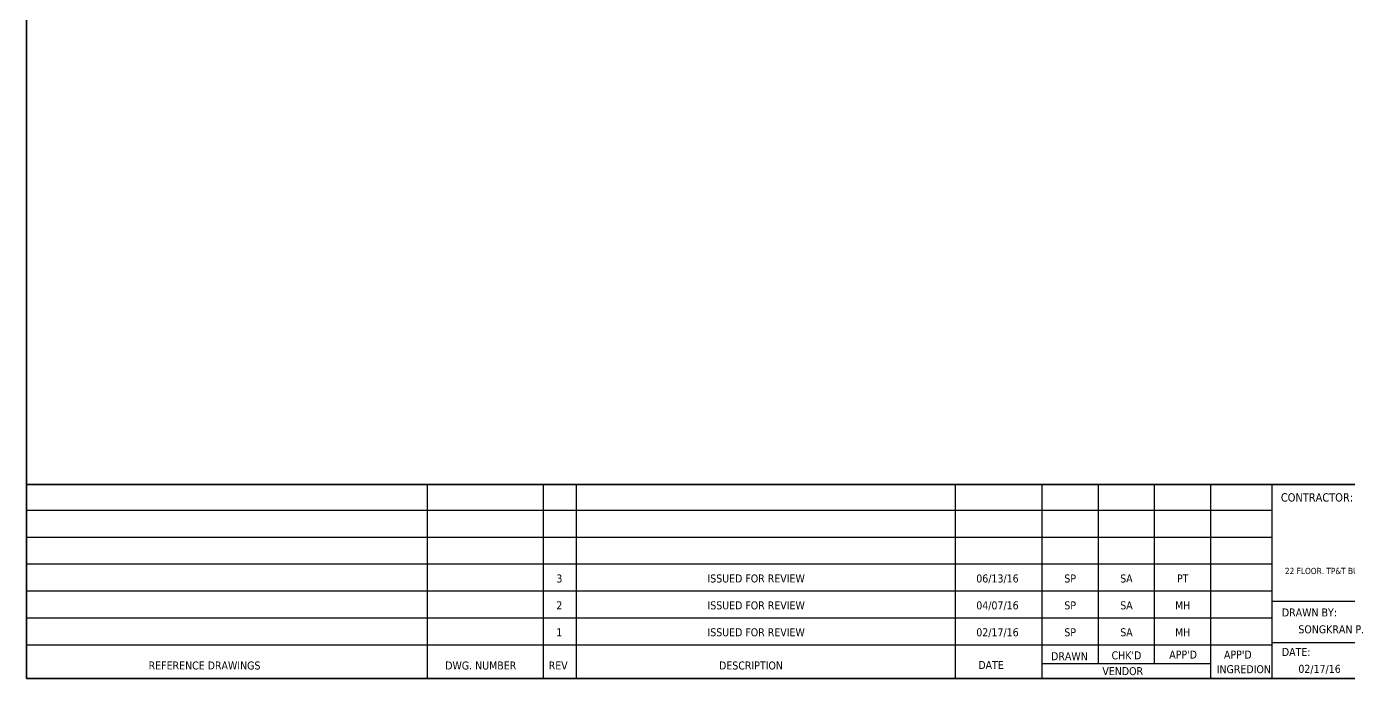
# Model space of a CAD drawing. Header units: millimetres. Extents: x 0 to 1792788, y -13 to 262234.
# Drawn here: x 1018072 to 1067915, y 184506 to 209094 of the extents above; entities that cross this region are included whole.
import ezdxf
from ezdxf.enums import TextEntityAlignment as Align

# ---------------------------------------------------------------- set-up
doc = ezdxf.new("R2010")
doc.units = ezdxf.units.MM
for name, color, linetype, lineweight in [('GT_1', 9, 'Continuous', 25), ('HELPPOINT', 7, 'Continuous', 25), ('MEMBER', 7, 'Continuous', 25)]:
    doc.layers.add(name, color=color, linetype=linetype, lineweight=lineweight)
doc.styles.add('Tahoma', font='')
doc.styles.get('Tahoma').set_extended_font_data('Tahoma')

# ---------------------------------------------------------------- blocks, each defined once
blk = doc.blocks.new('TPA')
at = {"layer": 'GT_1', "color": 4, "ltscale": 25.4}
for p, q in [((14309938, 12749437), (14309938, 12757755)), ((14314900, 12749437), (14314900, 12757755)), ((14316319, 12749437), (14316319, 12757755)), ((14332560, 12749437), (14332560, 12757755)), ((14336263, 12749437), (14336263, 12757755)), ((14338674, 12750067), (14338674, 12757755)), ((14341086, 12750068), (14341086, 12757756)), ((14343490, 12749437), (14343490, 12757755)), ((14346116, 12749437), (14346116, 12757755)), ((14346116, 12756634), (14292753, 12756634)), ((14346116, 12755485), (14292753, 12755485)), ((14346116, 12754332), (14292753, 12754332)), ((14346116, 12753180), (14292753, 12753180)), ((14368833, 12752737), (14346116, 12752737)), ((14346116, 12752028), (14292753, 12752028)), ((14346114, 12750875), (14292753, 12750875)), ((14368833, 12750964), (14346116, 12750964)), ((14343490, 12750067), (14336263, 12750067))]:
    blk.add_line(p, q, dxfattribs=at)
at = {"layer": 'HELPPOINT', "color": 4, "lineweight": 35, "ltscale": 25.4}
for p, q in [((14292753, 12749437), (14292753, 12827491)), ((14292753, 12749437), (14292753, 12827491)), ((14405128, 12749437), (14292753, 12749437)), ((14405128, 12749437), (14292753, 12749437))]:
    blk.add_line(p, q, dxfattribs=at)
at = {"layer": 'MEMBER', "color": 4, "lineweight": 35, "ltscale": 25.4}
blk.add_line((14292753, 12757755), (14405128, 12757755), dxfattribs=at)
blk.add_line((14292753, 12757755), (14405128, 12757755), dxfattribs=at)
at = {"color": 4, "insert": (14367280, 12754629), "char_height": 268.15, "attachment_point": 3, "style": 'Tahoma'}
blk.add_mtext('ROCKWELL AUTOMATION THAI CO.,LTD.\\P22 FLOOR. TP&T BUILDING. 1 VIBHAVADEE 19, VIBHAVADEE-RANGSIT RD. CHATUCHAK, CHATUCHAK, BANGKOK 10900 THAILAND\\PTEL +66 (0) 2936-1500 FAX +66 (0) 2936-1511', dxfattribs=at)
at = {"layer": 'MEMBER', "color": 4, "style": 'Tahoma'}
for s, height, p in [('CONTRACTOR:', 356.48, (14346493, 12757021)), ('DRAWN BY:', 342.8, (14346536, 12752097)), ('SONGKRAN P.', 342.77, (14347243, 12751377)), ('DATE:', 342.8, (14346536, 12750407)), ('REFERENCE DRAWINGS', 342.77, (14297988, 12749826)), ('DWG. NUMBER', 342.77, (14310694, 12749826)), ('REV', 342.8, (14315126, 12749826)), ('DESCRIPTION', 342.77, (14322425, 12749826)), ('DATE', 342.8, (14333532, 12749847)), ('DRAWN', 342.8, (14336649, 12750224)), ("CHK'D", 342.8, (14339241, 12750260)), ("APP'D", 342.8, (14341710, 12750294)), ("APP'D", 342.8, (14344056, 12750294)), ('VENDOR', 342.8, (14338846, 12749586)), ('INGREDION', 342.8, (14343744, 12749668)), ('02/17/16', 342.8, (14347243, 12749683))]:
    blk.add_text(s, height=height, dxfattribs=at).set_placement(p)
for s, height, p in [('3', 343, (14315582, 12753726)), ('ISSUED FOR REVIEW', 342.77, (14324013, 12753726)), ('06/13/16', 342.8, (14334352, 12753726)), ('SP', 342.8, (14337466, 12753726)), ('SA', 342.8, (14339877, 12753726)), ('PT', 342.8, (14342288, 12753726)), ('2', 343, (14315582, 12752574)), ('ISSUED FOR REVIEW', 342.77, (14324013, 12752574)), ('04/07/16', 342.8, (14334352, 12752574)), ('SP', 342.8, (14337466, 12752574)), ('SA', 342.8, (14339877, 12752574)), ('MH', 342.8, (14342288, 12752574)), ('1', 343, (14315582, 12751421)), ('ISSUED FOR REVIEW', 342.77, (14324013, 12751421)), ('02/17/16', 342.8, (14334352, 12751421)), ('SP', 342.8, (14337466, 12751421)), ('SA', 342.8, (14339877, 12751421)), ('MH', 342.8, (14342288, 12751421))]:
    blk.add_text(s, height=height, dxfattribs=at).set_placement(p, align=Align.MIDDLE_CENTER)

msp = doc.modelspace()

# ---------------------------------------------------------------- block references
at = {"xscale": 0.8800000000046566, "yscale": 0.8800000000046566, "zscale": 0.8800000000046566}
msp.add_blockref('TPA', (-11559551, -11034999), dxfattribs=at)

doc.saveas('drawing.dxf')
